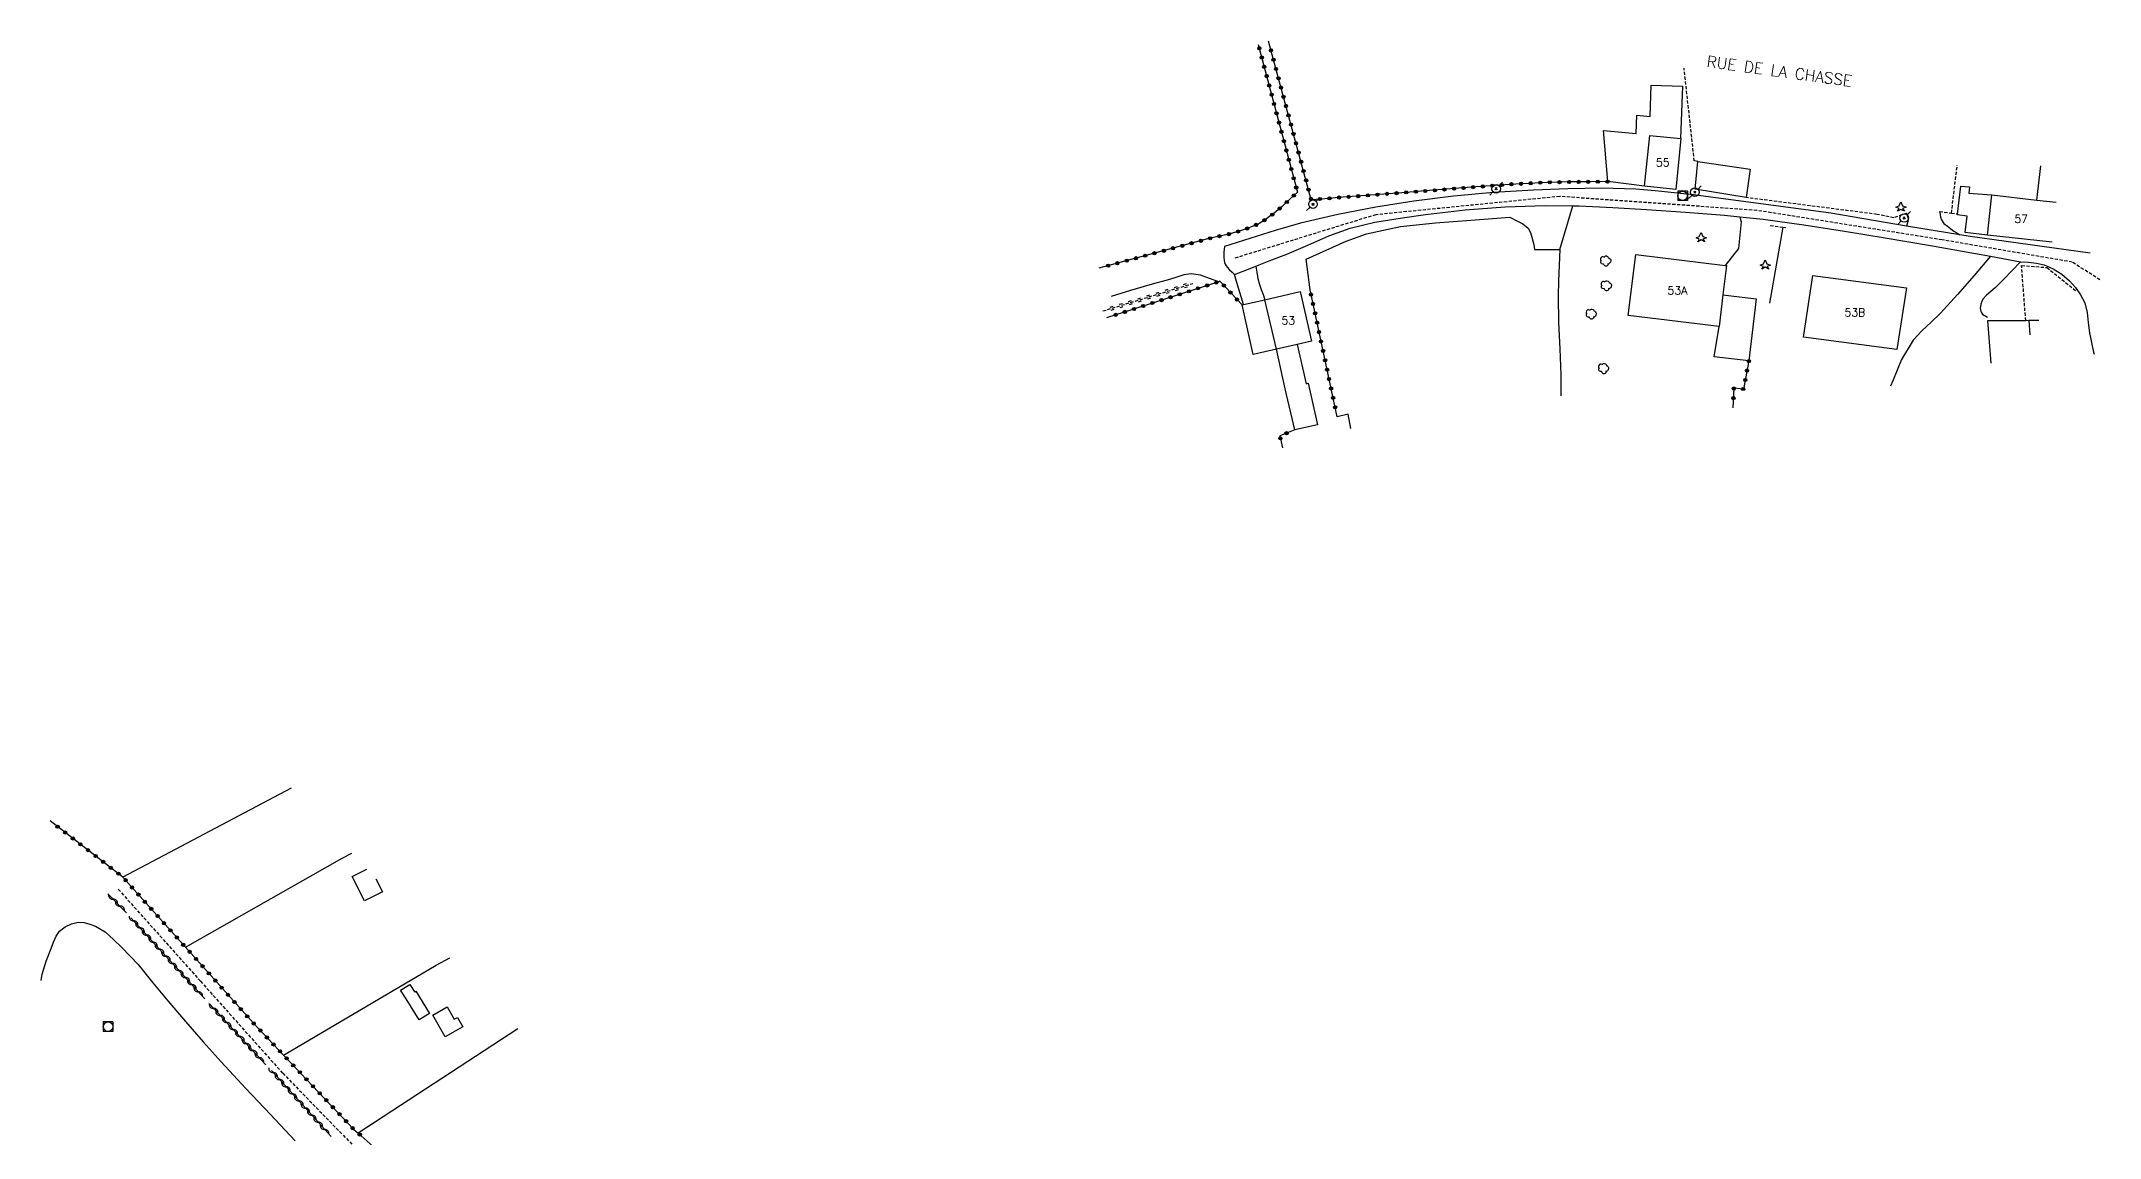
# Model space of a CAD drawing. Header units: millimetres. Extents: x 101000 to 102000, y 122000 to 122973.
# Drawn here: x 101018.8 to 101340.3, y 122426.9 to 122598.1 of the extents above; entities that cross this region are included whole.
import ezdxf
from ezdxf.enums import TextEntityAlignment as Align

# ---------------------------------------------------------------- set-up
doc = ezdxf.new("R2010")
doc.units = ezdxf.units.MM
doc.linetypes.add('DASHED', pattern=[0.75, 0.5, -0.25])
doc.layers.get('0').update_dxf_attribs({"linetype": 'CONTINUOUS'})
for name, color, linetype in [('W0001', 6, 'DASHED'), ('W0008', 7, 'CONTINUOUS'), ('W0014', 7, 'CONTINUOUS'), ('W0017', 7, 'CONTINUOUS'), ('W0070', 7, 'DASHED'), ('W0101', 7, 'CONTINUOUS'), ('W0104', 1, 'CONTINUOUS'), ('W0112', 1, 'DASHED'), ('W0211', 2, 'CONTINUOUS'), ('W0220', 5, 'DASHED'), ('W0300', 7, 'CONTINUOUS'), ('W0303', 7, 'CONTINUOUS'), ('W0310', 3, 'CONTINUOUS'), ('W0323', 7, 'CONTINUOUS'), ('W0330', 7, 'CONTINUOUS'), ('W0420', 7, 'CONTINUOUS'), ('W0473', 7, 'CONTINUOUS'), ('W0515', 5, 'CONTINUOUS'), ('W0989', 7, 'CONTINUOUS'), ('W0991', 7, 'CONTINUOUS')]:
    doc.layers.add(name, color=color, linetype=linetype)
doc.styles.get("Standard").update_dxf_attribs({"font": 'romans.shx', "width": 0.85})

# ---------------------------------------------------------------- blocks, each defined once
blk = doc.blocks.new('T420')
for p, q in [((0.75, 0.75), (-0.75, 0.75)), ((-0.75, 0.75), (-0.75, -0.75)), ((0.75, 0.75), (0.75, -0.75)), ((0.75, -0.75), (-0.75, -0.75))]:
    blk.add_line(p, q)
blk.add_ellipse((0, 0), major_axis=(-0.53, 0.53), ratio=1, start_param=3.926991, end_param=10.210176)
blk = doc.blocks.new('T473')
for p, q in [((-0.166667, 0.166667), (0.166667, -0.166667)), ((-0.166667, -0.166667), (0.166667, 0.166667)), ((0.500001, 0.500001), (1.000002, 1.000002)), ((-1.000002, -1.000002), (-0.500001, -0.500001))]:
    blk.add_line(p, q)
blk.add_ellipse((0, 0), major_axis=(0.471405, 0.471405), ratio=1, start_param=5.4977871438, end_param=11.780972451)
blk = doc.blocks.new('T303')
for p, q in [((-0.77, 0), (-0.28, 0.21)), ((-0.28, -0.21), (-0.77, 0)), ((-0.28, 0.21), (0, 0.83)), ((0, 0.83), (0.28, 0.21)), ((0.28, 0.21), (0.83, 0)), ((0.83, 0), (0.28, -0.21)), ((-0.49, -0.63), (-0.28, -0.21)), ((0, -0.35), (-0.49, -0.63)), ((0.56, -0.63), (0, -0.35)), ((0.28, -0.21), (0.56, -0.63))]:
    blk.add_line(p, q)
blk = doc.blocks.new('T300')
for p, q in [((-0.8, 0.51), (-0.86, 0.34)), ((-0.86, 0.34), (-0.86, 0.17)), ((-0.86, 0.17), (-0.74, 0.06)), ((-0.69, 0.63), (-0.8, 0.51)), ((-0.8, -0.06), (-0.74, 0.06)), ((-0.74, 0.06), (-0.69, 0.11)), ((-0.57, 0.69), (-0.69, 0.63)), ((-0.46, 0.69), (-0.57, 0.69)), ((-0.29, 0.63), (-0.46, 0.69)), ((-0.29, 0.63), (-0.17, 0.74)), ((-0.23, 0.57), (-0.29, 0.63)), ((-0.17, 0.74), (-0.06, 0.8)), ((-0.06, 0.8), (0.06, 0.8)), ((0.06, 0.8), (0.23, 0.74)), ((0.23, 0.74), (0.34, 0.63)), ((0.34, 0.63), (0.4, 0.51)), ((0.46, 0.46), (0.34, 0.46)), ((0.4, 0.51), (0.4, 0.46)), ((0.57, 0.4), (0.46, 0.46)), ((0.57, 0.4), (0.69, 0.29)), ((0.69, 0.29), (0.74, 0.17)), ((0.74, 0.06), (0.69, -0.17)), ((0.74, 0.17), (0.74, 0.06)), ((-0.8, -0.17), (-0.8, -0.06)), ((-0.8, -0.23), (-0.8, -0.17)), ((-0.74, -0.34), (-0.8, -0.23)), ((-0.69, -0.4), (-0.74, -0.34)), ((-0.51, -0.46), (-0.69, -0.4)), ((-0.4, -0.46), (-0.51, -0.46)), ((-0.4, -0.46), (-0.34, -0.46)), ((-0.34, -0.46), (-0.34, -0.4)), ((-0.34, -0.51), (-0.34, -0.46)), ((-0.29, -0.63), (-0.34, -0.51)), ((-0.17, -0.74), (-0.29, -0.63)), ((-0.06, -0.8), (-0.17, -0.74)), ((0.06, -0.8), (-0.06, -0.8)), ((0.17, -0.74), (0.06, -0.8)), ((0.23, -0.69), (0.17, -0.74)), ((0.29, -0.46), (0.23, -0.46)), ((0.29, -0.63), (0.23, -0.69)), ((0.46, -0.4), (0.29, -0.46)), ((0.34, -0.51), (0.29, -0.63)), ((0.34, -0.51), (0.34, -0.46)), ((0.57, -0.34), (0.46, -0.4)), ((0.63, -0.29), (0.57, -0.34)), ((0.69, -0.17), (0.63, -0.29))]:
    blk.add_line(p, q)
blk = doc.blocks.new('t323o')
at = {"color": 0, "linetype": 'Continuous'}
for radius in [0.25, 0.15]:
    blk.add_circle((0, 0), radius, dxfattribs=at)
blk = doc.blocks.new('t310o')
at = {"color": 0, "linetype": 'Continuous'}
for centre, start, end in [((-0.5, 0.38), 216.8699, 323.1304), ((0.5, -0.37), 36.8699, 143.1303)]:
    blk.add_arc(centre, 0.625, start, end, dxfattribs=at)
blk = doc.blocks.new('t220o')
at = {"color": 0, "linetype": 'Continuous'}
for p, q in [((-0.25, 0.25), (0.25, 0.25)), ((-0.25, -0.25), (0.25, -0.25))]:
    blk.add_line(p, q, dxfattribs=at)

msp = doc.modelspace()

# ---------------------------------------------------------------- linework, layer by layer
at = {"layer": 'W0001'}
msp.add_lwpolyline([(101340.33, 122560.84), (101336.01, 122563.61), (101315.69, 122567.08), (101286.76, 122571.68), (101255.96, 122573.85), (101227.23, 122571), (101205.05, 122564.17)], dxfattribs=at)
at = {"layer": 'W0008'}
for points in [[(101276.86, 122574.12), (101273.86, 122574.44), (101270.87, 122574.75), (101267.86, 122574.99), (101262.54, 122575.15), (101257.21, 122575.06), (101251.88, 122574.84), (101245.63, 122574.45), (101239.39, 122573.88), (101233.18, 122573.1), (101227.24, 122572.17), (101221.33, 122571.05), (101215.48, 122569.69), (101211.51, 122568.55), (101207.56, 122567.3), (101203.62, 122566.05), (101203.57, 122565.61), (101203.52, 122565.17), (101203.51, 122564.73), (101203.51, 122564.32), (101203.54, 122563.91), (101203.63, 122563.52), (101203.74, 122563.28), (101203.88, 122563.04), (101204.04, 122562.82), (101204.39, 122562.41), (101204.79, 122562.03), (101205.19, 122561.66)], [(101320.05, 122567.58), (101318.44, 122567.85), (101310.13, 122569.24), (101298.3, 122571.23), (101276.86, 122574.12)], [(101205.19, 122561.66), (101207.9, 122562.73), (101208.52, 122562.97), (101210.61, 122563.79), (101213.32, 122564.87), (101216.61, 122566.27), (101219.91, 122567.69), (101223.26, 122568.89), (101227.11, 122569.82), (101231.04, 122570.49), (101234.98, 122571.04), (101241.2, 122571.77), (101247.45, 122572.24), (101253.71, 122572.44), (101258.01, 122572.39), (101258.98, 122572.38), (101264.26, 122572.14), (101269.53, 122571.82), (101275.61, 122571.42), (101281.68, 122570.92), (101284.09, 122570.67), (101287.74, 122570.29), (101294.1, 122569.44), (101300.45, 122568.44), (101306.79, 122567.4), (101313.86, 122566.2), (101320.91, 122564.93), (101323.27, 122564.51), (101327.96, 122563.67)], [(101327.96, 122563.67), (101329.2, 122563.57), (101330.44, 122563.46), (101331.63, 122563.2), (101333.06, 122562.57), (101334.41, 122561.71), (101335.6, 122560.69), (101336.52, 122559.65), (101337.33, 122558.49), (101337.96, 122557.25), (101338.36, 122555.75), (101338.53, 122554.15), (101338.73, 122552.56), (101338.92, 122551.55), (101339.11, 122550.54), (101339.34, 122549.54), (101339.45, 122549.23)]]:
    msp.add_lwpolyline(points, dxfattribs=at)
at = {"layer": 'W0014'}
msp.add_lwpolyline([(101338.8, 122565.01), (101320.05, 122567.58)], dxfattribs=at)
at = {"layer": 'W0017'}
for points in [[(101284.09, 122570.67), (101284.3, 122569.91), (101283.87, 122565.71), (101281.79, 122563.08)], [(101310.14, 122571.22), (101310.24, 122570.9), (101310.34, 122570.58), (101310.39, 122570.26), (101310.34, 122569.92), (101310.24, 122569.58), (101310.13, 122569.24)], [(101315.29, 122571.51), (101315.37, 122571.06), (101315.44, 122570.6), (101315.58, 122570.18), (101315.97, 122569.65), (101316.51, 122569.2), (101317.07, 122568.79), (101317.52, 122568.46), (101317.98, 122568.15), (101318.44, 122567.85)], [(101290.81, 122569.07), (101288.74, 122557.22)], [(101323.27, 122564.51), (101320.69, 122561.52), (101318.11, 122558.53), (101315.44, 122555.63), (101313.98, 122554.25), (101312.5, 122552.88), (101311.15, 122551.42), (101309.34, 122548.4), (101307.98, 122545.06), (101307.64, 122544.24)], [(101206.58, 122556.98), (101206.22, 122558.18), (101205.85, 122559.37), (101205.5, 122560.57), (101205.4, 122560.93), (101205.29, 122561.3), (101205.19, 122561.66)], [(101208.52, 122562.97), (101208.68, 122562.02), (101208.84, 122561.07), (101209.06, 122560.13), (101209.32, 122559.33), (101209.63, 122558.53), (101209.93, 122557.73)], [(101327.96, 122563.67), (101326.64, 122562.31), (101325.32, 122560.94), (101323.98, 122559.6), (101323.29, 122559.03), (101322.6, 122558.46), (101322.07, 122557.8), (101321.9, 122557.44), (101321.76, 122557.05), (101321.68, 122556.66), (101321.66, 122556.42), (101321.67, 122556.16), (101321.72, 122555.93), (101321.79, 122555.77), (101321.89, 122555.62), (101322, 122555.49), (101322.23, 122555.3), (101322.5, 122555.16), (101322.77, 122555.02)]]:
    msp.add_lwpolyline(points, dxfattribs=at)
at = {"layer": 'W0070'}
msp.add_lwpolyline([(101030.83, 122465.69), (101043.67, 122451.33), (101056.51, 122436.98), (101069.93, 122423.21), (101076.39, 122417.39), (101082.96, 122411.68), (101089.3, 122405.76), (101094.95, 122399.99), (101100.39, 122394.03), (101105.42, 122387.75), (101107.53, 122384.73), (101109.56, 122381.64), (101111.58, 122378.55)], dxfattribs=at)
at = {"layer": 'W0101'}
for points in [[(101269.21, 122575.46), (101270.02, 122583.38), (101274.83, 122582.89), (101274.9, 122582.88), (101274.09, 122574.96)], [(101274.09, 122574.96), (101269.21, 122575.46)], [(101322.76, 122567.8), (101323.48, 122574.1), (101330.51, 122573.3), (101333.51, 122572.96)], [(101332.88, 122566.73), (101322.76, 122567.8)]]:
    msp.add_lwpolyline(points, dxfattribs=at)
for points in [[(101280.85, 122553.56), (101266.68, 122555.29), (101267.84, 122564.78), (101281.79, 122563.08), (101282.01, 122563.05), (101281.46, 122558.5)], [(101308.63, 122549.98), (101294.02, 122551.91), (101295.51, 122561.51), (101310.12, 122559.58)], [(101215.41, 122558.99), (101217.19, 122551.26), (101214.96, 122550.75), (101211.71, 122550.01), (101209.93, 122557.73)]]:
    msp.add_lwpolyline(points, close=True, dxfattribs=at)
at = {"layer": 'W0104'}
for points in [[(101269.21, 122575.46), (101263.5, 122576.17), (101262.8, 122584.15), (101267.91, 122583.68), (101268.02, 122586.52), (101270.08, 122586.33), (101270.23, 122591.25), (101275.16, 122591.05), (101274.83, 122582.89)], [(101330.51, 122573.3), (101331.12, 122578.65)], [(101322.76, 122567.8), (101319.29, 122568.21), (101319.59, 122570.79), (101318.11, 122570.96), (101318.12, 122571.11), (101318.64, 122575.47), (101319.95, 122575.38), (101319.87, 122574.35), (101323.48, 122574.1)], [(101211.71, 122550.01), (101208.08, 122549.19), (101206.35, 122556.93), (101206.58, 122556.98), (101209.93, 122557.73)], [(101281.46, 122558.5), (101286.66, 122557.89), (101285.51, 122548.2), (101280.08, 122548.84), (101280.85, 122553.56)], [(101323.33, 122547.81), (101322.81, 122554.51), (101328.75, 122554.48), (101329.24, 122554.52)], [(101329.24, 122554.52), (101330.82, 122554.55)], [(101329.24, 122554.52), (101329.4, 122552.27)], [(101214.96, 122550.75), (101216.35, 122544.61), (101216.7, 122544.69), (101218.16, 122538.22), (101214.57, 122537.41), (101213.11, 122543.83), (101211.71, 122550.01)], [(101071.08, 122467.31), (101072.11, 122465.3), (101069.31, 122463.86), (101067.36, 122467.66), (101069.65, 122468.84)]]:
    msp.add_lwpolyline(points, dxfattribs=at)
for points in [[(101277.52, 122579.3), (101285.73, 122578.14), (101285.1, 122573.68), (101277.1, 122575)], [(101074.93, 122449.93), (101076.39, 122450.84), (101077.14, 122449.65), (101077.32, 122449.76), (101079.46, 122446.32), (101077.81, 122445.3), (101075.77, 122448.59)], [(101081.9, 122442.65), (101079.98, 122446.03), (101082.22, 122447.31), (101083.31, 122445.4), (101083.79, 122445.68), (101084.63, 122444.2)]]:
    msp.add_lwpolyline(points, close=True, dxfattribs=at)
at = {"layer": 'W0112'}
for points in [[(101277.52, 122579.3), (101276.99, 122579.4), (101275.39, 122593.87)], [(101317.15, 122571.25), (101318.06, 122578.75)], [(101310.14, 122571.22), (101308.14, 122570.52), (101305.53, 122571.06), (101285.1, 122573.68)], [(101315.29, 122571.51), (101317.15, 122571.25), (101318.12, 122571.11)], [(101288.86, 122569.34), (101290.81, 122569.07), (101291.26, 122569)], [(101328.75, 122554.48), (101328.11, 122563.09), (101332.06, 122562.76), (101336.58, 122559.12), (101336.58, 122559.12), (101336.58, 122559.12)]]:
    msp.add_lwpolyline(points, dxfattribs=at)
at = {"layer": 'W0211'}
msp.add_lwpolyline([(101202.71, 122560.54), (101201.28, 122561.06), (101199.85, 122561.57), (101198.41, 122561.79), (101197.28, 122561.62), (101196.14, 122561.26), (101195.01, 122560.9), (101191.97, 122560.05), (101188.95, 122559.16), (101185.92, 122558.26)], dxfattribs=at)
at = {"layer": 'W0220'}
msp.add_lwpolyline([(101184.63, 122555.98), (101198.66, 122560.27)], dxfattribs=at)
at = {"layer": 'W0310'}
for points in [[(101032.14, 122462), (101029.18, 122465)], [(101044.35, 122448.58), (101032.79, 122461.24)], [(101053.88, 122438.29), (101045.07, 122447.82)], [(101064.07, 122427.09), (101054.76, 122437.37)]]:
    msp.add_lwpolyline(points, dxfattribs=at)
at = {"layer": 'W0323'}
for points in [[(101208.89, 122597.6), (101214.99, 122574.53), (101213.81, 122573.41), (101212.62, 122572.3), (101211.38, 122571.26), (101210.66, 122570.7), (101209.92, 122570.17), (101209.15, 122569.7), (101208.11, 122569.2), (101207.02, 122568.8), (101205.92, 122568.43), (101204.28, 122567.97), (101202.6, 122567.59), (101200.93, 122567.22), (101183.99, 122562.65)], [(101263.5, 122576.17), (101260.35, 122576.14), (101257.21, 122576.12), (101254.07, 122576.05), (101248.13, 122575.74), (101242.19, 122575.28), (101236.26, 122574.81), (101231.32, 122574.43), (101226.37, 122574.05), (101221.43, 122573.67), (101220, 122573.56), (101218.58, 122573.45), (101217.16, 122573.34), (101210.49, 122598.09)], [(101206.35, 122556.93), (101202.9, 122560.61), (101202.71, 122560.54), (101185.19, 122554.91)], [(101221.2, 122539.47), (101216.98, 122559.26)], [(101285.51, 122548.2), (101284.68, 122543.78), (101283.16, 122543.9), (101283.03, 122540.87)], [(101214.57, 122537.41), (101212.26, 122536.46), (101212.66, 122534.62)], [(101031.53, 122467.6), (101020.17, 122476.38)], [(101031.53, 122467.6), (101041.34, 122456.63), (101051.95, 122444.76), (101056.66, 122439.79), (101067.59, 122428.23), (101068.29, 122427.61), (101084.25, 122413.46), (101090.77, 122417.2)]]:
    msp.add_lwpolyline(points, dxfattribs=at)
at = {"layer": 'W0330'}
for points in [[(101216.98, 122559.26), (101216.38, 122564.06), (101219.49, 122565.45), (101222.61, 122566.85), (101225.79, 122568.02), (101231.11, 122569.16), (101236.59, 122569.71), (101242.08, 122570.13), (101244.1, 122570.3), (101246.13, 122570.45), (101248.16, 122570.6), (101249.19, 122570.09), (101250.22, 122569.59), (101251.02, 122568.9), (101251.38, 122568.24), (101251.62, 122567.49), (101251.82, 122566.73), (101251.91, 122566.34), (101251.98, 122565.94), (101252.05, 122565.55), (101255.96, 122565.55), (101258.01, 122572.39)], [(101255.96, 122565.55), (101255.87, 122563.12), (101255.79, 122560.7), (101255.74, 122558.27), (101255.8, 122554.17), (101255.97, 122550.08), (101256.13, 122545.99)], [(101256.13, 122545.99), (101256.16, 122542.72)], [(101223.32, 122537.63), (101222.93, 122539.85), (101221.2, 122539.47)], [(101057.83, 122481.47), (101031.53, 122467.6)], [(101041.34, 122456.63), (101065.79, 122470.52), (101067.33, 122471.32)], [(101056.66, 122439.79), (101080.49, 122453.82), (101082.59, 122455.01)], [(101093.23, 122443.89), (101068.29, 122427.61)]]:
    msp.add_lwpolyline(points, dxfattribs=at)
at = {"layer": 'W0515'}
msp.add_lwpolyline([(101018.79, 122451.47), (101018.96, 122452.45), (101019.57, 122454.48), (101020.33, 122456.45), (101020.7, 122457.41), (101021.11, 122458.35), (101021.67, 122459.15), (101022.51, 122459.82), (101023.54, 122460.31), (101024.58, 122460.55), (101025.48, 122460.49), (101026.4, 122460.25), (101027.28, 122459.92), (101028.77, 122459.04), (101030.11, 122457.84), (101031.4, 122456.59), (101033.92, 122453.95), (101036.23, 122451.1), (101038.55, 122448.26), (101041.32, 122445.07), (101044.1, 122441.89), (101046.91, 122438.74), (101050.73, 122434.6), (101054.59, 122430.51), (101058.45, 122426.41)], dxfattribs=at)

# ---------------------------------------------------------------- block references
at = {"layer": 'W0220', "rotation": 17.0301231496188}
for p in [(101190.36, 122557.73), (101191.8, 122558.17), (101193.23, 122558.61), (101194.67, 122559.05), (101196.1, 122559.49), (101197.53, 122559.93), (101186.06, 122556.42), (101187.49, 122556.85), (101188.93, 122557.29)]:
    msp.add_blockref('t220o', p, dxfattribs=at)
at = {"layer": 'W0300'}
for p in [(101263.19, 122563.76), (101263.29, 122559.9), (101260.94, 122555.47), (101262.87, 122546.97)]:
    msp.add_blockref('T300', p, dxfattribs=at)
at = {"layer": 'W0303'}
for p in [(101309.24, 122572.19), (101278.05, 122567.41), (101288.05, 122563.15)]:
    msp.add_blockref('T303', p, dxfattribs=at)
at = {"layer": 'W0310'}
for p, rotation in [((101030.03, 122464.14), 134.6248944979725), ((101031.09, 122463.07), 134.6248944979725), ((101033.22, 122460.77), 132.3894951367012), ((101034.23, 122459.66), 132.3894951367012), ((101035.24, 122458.55), 132.3894951367012), ((101036.26, 122457.44), 132.3894951367012), ((101037.27, 122456.34), 132.3894951367012), ((101038.28, 122455.23), 132.3894951367012), ((101039.29, 122454.12), 132.3894951367012), ((101040.3, 122453.01), 132.3894951367012), ((101041.31, 122451.9), 132.3894951367012), ((101042.32, 122450.8), 132.3894951367012), ((101043.33, 122449.69), 132.3894951367012), ((101045.73, 122447.1), 132.7820378861602), ((101046.75, 122446), 132.7820378861602), ((101047.77, 122444.9), 132.7820378861602), ((101048.79, 122443.8), 132.7820378861602), ((101049.81, 122442.7), 132.7820378861602), ((101050.83, 122441.6), 132.7820378861602), ((101051.85, 122440.5), 132.7820378861602), ((101052.86, 122439.39), 132.7820378861602), ((101055.01, 122437.1), 132.1816679926827), ((101056.01, 122435.98), 132.1816679926827), ((101057.02, 122434.87), 132.1816679926827), ((101058.03, 122433.76), 132.1816679926827), ((101059.03, 122432.65), 132.1816679926827), ((101060.04, 122431.54), 132.1816679926827), ((101061.05, 122430.43), 132.1816679926827), ((101062.06, 122429.32), 132.1816679926827), ((101063.06, 122428.2), 132.1816679926827)]:
    msp.add_blockref('t310o', p, dxfattribs=dict(at, rotation=rotation))
at = {"layer": 'W0323'}
for p, rotation in [((101209.05, 122596.99), 284.8213667866672), ((101210.88, 122596.65), 105.0710646113235), ((101209.43, 122595.54), 284.8213667866672), ((101209.82, 122594.09), 284.8213667866672), ((101211.27, 122595.2), 105.0710646113235), ((101211.66, 122593.75), 105.0710646113235), ((101210.2, 122592.64), 284.8213667866672), ((101210.59, 122591.19), 284.8213667866672), ((101210.97, 122589.74), 284.8213667866672), ((101212.05, 122592.3), 105.0710646113235), ((101212.44, 122590.85), 105.0710646113235), ((101211.35, 122588.29), 284.8213667866672), ((101211.74, 122586.84), 284.8213667866672), ((101212.83, 122589.4), 105.0710646113235), ((101213.22, 122587.96), 105.0710646113235), ((101213.61, 122586.51), 105.0710646113235), ((101212.12, 122585.39), 284.8213667866672), ((101212.5, 122583.94), 284.8213667866672), ((101214, 122585.06), 105.0710646113235), ((101214.39, 122583.61), 105.0710646113235), ((101212.89, 122582.49), 284.8213667866672), ((101213.27, 122581.04), 284.8213667866672), ((101214.78, 122582.16), 105.0710646113235), ((101215.18, 122580.71), 105.0710646113235), ((101213.66, 122579.59), 284.8213667866672), ((101214.04, 122578.14), 284.8213667866672), ((101215.57, 122579.27), 105.0710646113235), ((101215.96, 122577.82), 105.0710646113235), ((101214.44, 122574.01), 223.2069785339264), ((101214.42, 122576.69), 284.8213667866672), ((101214.81, 122575.24), 284.8213667866672), ((101216.35, 122576.37), 105.0710646113235), ((101216.74, 122574.92), 105.0710646113235), ((101220.02, 122573.56), 184.3832991224907), ((101221.51, 122573.68), 184.4288293162375), ((101223.01, 122573.79), 184.4288293162375), ((101224.5, 122573.91), 184.4288293162375), ((101226, 122574.02), 184.4288293162375), ((101227.5, 122574.14), 184.4173116197895), ((101228.99, 122574.26), 184.4173116197895), ((101230.49, 122574.37), 184.4173116197895), ((101231.98, 122574.49), 184.3012485795849), ((101233.48, 122574.6), 184.3012485795849), ((101234.97, 122574.71), 184.3012485795849), ((101236.47, 122574.82), 184.5877411619148), ((101237.96, 122574.94), 184.5877411619148), ((101239.46, 122575.06), 184.5877411619148), ((101240.95, 122575.18), 184.5877411619148), ((101242.45, 122575.3), 184.4430119163276), ((101243.95, 122575.42), 184.4430119163276), ((101245.44, 122575.54), 184.4430119163276), ((101246.94, 122575.65), 184.4430119163276), ((101248.43, 122575.76), 182.9975966691998), ((101249.93, 122575.84), 182.9975966691998), ((101251.43, 122575.92), 182.9975966691998), ((101252.93, 122576), 182.9975966691998), ((101254.42, 122576.06), 181.1847581469445), ((101255.92, 122576.09), 181.1847581469445), ((101257.42, 122576.12), 180.4373638676098), ((101258.92, 122576.13), 180.4373638676098), ((101260.42, 122576.14), 180.4191410373385), ((101261.92, 122576.16), 180.4191410373385), ((101263.42, 122576.17), 180.4191410373385), ((101211.08, 122571.02), 217.3230182664779), ((101212.23, 122571.97), 220.0994857791777), ((101213.35, 122572.98), 223.2085353128742), ((101217.13, 122573.47), 105.0710646113235), ((101218.52, 122573.45), 184.3832991225354), ((101201.37, 122567.32), 192.6991254436781), ((101202.83, 122567.65), 192.6665289711456), ((101204.3, 122567.98), 195.7520009315417), ((101205.74, 122568.38), 195.7520009315417), ((101207.16, 122568.85), 200.4055718007476), ((101208.55, 122569.41), 205.3840919129156), ((101209.86, 122570.14), 211.7236029580686), ((101189.78, 122564.21), 195.0893415483379), ((101191.23, 122564.6), 195.0893415483379), ((101192.67, 122564.99), 195.0893415483379), ((101194.12, 122565.38), 195.0893415483379), ((101195.57, 122565.77), 195.0893415483379), ((101197.02, 122566.16), 195.0893415483379), ((101198.47, 122566.55), 195.0893415483379), ((101199.92, 122566.94), 195.0893415483379), ((101185.43, 122563.04), 195.0893415483379), ((101186.88, 122563.43), 195.0893415483379), ((101188.33, 122563.82), 195.0893415483379), ((101193.76, 122557.67), 197.8234415428157), ((101195.19, 122558.12), 197.8234415428157), ((101196.62, 122558.58), 197.8234415428157), ((101198.04, 122559.04), 197.8234415428157), ((101199.47, 122559.5), 197.8234415428157), ((101200.9, 122559.96), 197.8234415428157), ((101202.33, 122560.42), 197.8234415428157), ((101203.51, 122559.95), 133.0860259978472), ((101204.54, 122558.86), 133.0860259978472), ((101205.56, 122557.76), 133.0860259978472), ((101217.13, 122558.54), 102.0324575829555), ((101186.62, 122555.37), 197.8234415428157), ((101188.05, 122555.83), 197.8234415428157), ((101189.48, 122556.29), 197.8234415428157), ((101190.9, 122556.75), 197.8234415428157), ((101192.33, 122557.21), 197.8234415428157), ((101217.44, 122557.08), 102.0324575829555), ((101217.76, 122555.61), 102.0324575829555), ((101218.07, 122554.14), 102.0324575829555), ((101218.38, 122552.68), 102.0324575829555), ((101218.69, 122551.21), 102.0324575829555), ((101219.01, 122549.74), 102.0324575829555), ((101219.32, 122548.27), 102.0324575829555), ((101285.5, 122548.14), 259.3928791790833), ((101219.63, 122546.81), 102.0324575829555), ((101219.94, 122545.34), 102.0324575829555), ((101284.95, 122545.19), 259.3928791790833), ((101285.22, 122546.67), 259.3928791790833), ((101220.26, 122543.87), 102.0324575829555), ((101220.57, 122542.41), 102.0324575829555), ((101283.1, 122542.37), 267.5417081452949), ((101283.16, 122543.86), 267.5417081452949), ((101284.62, 122543.79), 175.3300808749635), ((101220.88, 122540.94), 102.0324575829555), ((101212.34, 122536.09), 282.2815082476732), ((101213.3, 122536.89), 202.249023657381), ((101021.35, 122475.46), 142.2978674934248), ((101022.54, 122474.55), 142.2978674934248), ((101023.73, 122473.63), 142.2978674934248), ((101024.91, 122472.71), 142.2978674934248), ((101026.1, 122471.79), 142.2978674934248), ((101027.29, 122470.88), 142.2978674934248), ((101028.47, 122469.96), 142.2978674934248), ((101029.66, 122469.04), 142.2978674934248), ((101030.85, 122468.12), 142.2978674934248), ((101031.98, 122467.1), 311.8048991503824), ((101032.98, 122465.98), 311.8048991503824), ((101033.98, 122464.86), 311.8048991503824), ((101034.98, 122463.74), 311.8048991503824), ((101035.98, 122462.63), 311.8048991503824), ((101036.98, 122461.51), 311.8048991503824), ((101037.98, 122460.39), 311.8048991503824), ((101038.98, 122459.27), 311.8048991503824), ((101039.98, 122458.15), 311.8048991503824), ((101040.98, 122457.03), 311.8048991503824), ((101041.98, 122455.92), 311.8047842191157), ((101042.98, 122454.8), 311.8047842191157), ((101043.98, 122453.68), 311.8047842191157), ((101044.98, 122452.56), 311.8047842191157), ((101045.98, 122451.44), 311.8047842191157), ((101046.97, 122450.33), 311.8047842191157), ((101047.97, 122449.21), 311.8047842191157), ((101048.97, 122448.09), 311.8047842191157), ((101049.97, 122446.97), 311.8047842191157), ((101050.97, 122445.85), 311.8047842191157), ((101051.98, 122444.74), 313.4256208562083), ((101053.01, 122443.65), 313.4256208562083), ((101054.04, 122442.56), 313.4256208562083), ((101055.07, 122441.47), 313.4256208562083), ((101056.1, 122440.38), 313.4256208562083), ((101057.13, 122439.29), 313.4233565210924), ((101058.16, 122438.2), 313.4233565210924), ((101059.19, 122437.11), 313.4233565210924), ((101060.22, 122436.02), 313.4233565210924), ((101061.25, 122434.93), 313.4233565210924), ((101062.29, 122433.84), 313.4233565210924), ((101063.32, 122432.75), 313.4233565210924), ((101064.35, 122431.66), 313.4233565210924), ((101065.38, 122430.57), 313.4233565210924), ((101066.41, 122429.48), 313.4233565210924), ((101067.44, 122428.39), 313.4233565210924), ((101068.55, 122427.39), 318.4280191210291)]:
    msp.add_blockref('t323o', p, dxfattribs=dict(at, rotation=rotation))
at = {"layer": 'W0420'}
for p in [(101275.15, 122573.95), (101029.24, 122444.25)]:
    msp.add_blockref('T420', p, dxfattribs=at)
at = {"layer": 'W0473'}
for p in [(101246.04, 122575.06), (101277.08, 122574.51), (101217.43, 122572.64), (101309.76, 122570.49)]:
    msp.add_blockref('T473', p, dxfattribs=at)

# ---------------------------------------------------------------- texts
at = {"layer": 'W0989'}
msp.add_text('RUE DE LA CHASSE', height=1.75, rotation=352.1655, dxfattribs=at).set_placement((101278.84, 122594.11))
at = {"layer": 'W0991'}
for s, p in [('55', (101272.06, 122579.17)), ('57', (101328.04, 122570.35)), ('53A', (101274.35, 122559.17)), ('53', (101213.56, 122554.5)), ('53B', (101302.07, 122555.75))]:
    msp.add_text(s, height=1.25, dxfattribs=at).set_placement(p, align=Align.MIDDLE_CENTER)

doc.saveas('drawing.dxf')
